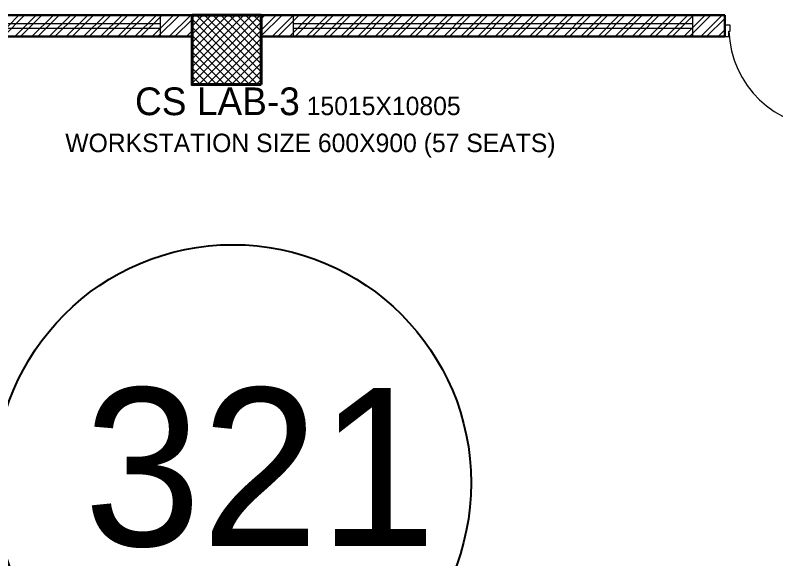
# Model space of a CAD drawing. Header units: millimetres. Extents: x 8275 to 147087, y -297470 to -191881.
# Drawn here: x 54468 to 62699, y -285606 to -279722 of the extents above; entities that cross this region are included whole.
import ezdxf

# ---------------------------------------------------------------- set-up
doc = ezdxf.new("R2010")
doc.units = ezdxf.units.MM
doc.header["$LTSCALE"] = 250
doc.header["$MEASUREMENT"] = 0
for name, color, linetype, lineweight in [('col', 6, 'Continuous', 40), ('door', 35, 'Continuous', 13), ('ele', 51, 'Continuous', 18), ('hatch', 9, 'Continuous', 0), ('text', 7, 'Continuous', 9), ('wall', 1, 'Continuous', 30)]:
    doc.layers.add(name, color=color, linetype=linetype, lineweight=lineweight)
doc.layers.add('FUR', color=140, linetype='Continuous')
doc.styles.get("Standard").update_dxf_attribs({"font": 'GOTHIC.TTF', "height": 100})
pattern_1 = [(45, (-6686.72, -319015.28), (-92.80777, 92.80777), []), (45, (-6624.85, -319015.28), (-92.80777, 92.80777), [])]

# ---------------------------------------------------------------- blocks, each defined once
blk = doc.blocks.new('A$C75BC0A19')
at = {"layer": 'hatch'}
h = blk.add_hatch(dxfattribs=at)
h.set_pattern_fill('ANSI37', color=256, scale=500, style=0)
h.set_pattern_definition([(45, (-3122599.59, 85463.276), (-44.1941738, 44.1941738), []), (135, (-3122599.59, 85463.276), (-44.1941738, -44.1941738), [])])
h.paths.add_polyline_path([(-81414.8, 14908.7), (-82163.4, 14908.7), (-82163.4, 15658.7), (-81414.8, 15658.7)])
at = {"layer": 'col'}
blk.add_lwpolyline([(-81414.8, 14908.7), (-82163.4, 14908.7), (-82163.4, 15658.7), (-81414.8, 15658.7)], close=True, dxfattribs=at)
blk = doc.blocks.new('D1-1000')
for p, q in [((-950.7, 0), (-1000, 0)), ((-1000, 0), (-1000, -102)), ((-950.7, -52.7), (-950.7, 0)), ((-49.3, 0), (0, 0)), ((-49.3, -52.7), (-49.3, 0)), ((0, 0), (0, -102)), ((-962.5, -52.7), (-950.7, -52.7)), ((-962.5, -102), (-962.5, -52.7)), ((-50.6, -52.7), (-50.6, -923.2)), ((-37.5, -52.7), (-49.3, -52.7)), ((-37.5, -923.2), (-37.5, -52.7)), ((-37.5, -102), (-37.5, -52.7)), ((-1000, -102), (-962.5, -102)), ((0, -102), (-37.5, -102)), ((-55, -923.2), (-37.5, -923.2))]:
    blk.add_line(p, q)
blk.add_ellipse((-39.7, 2.2), major_axis=(646.4, 674.7), ratio=0.977435, start_param=2.382767, end_param=3.900418)

msp = doc.modelspace()

# ---------------------------------------------------------------- hatches: boundary and pattern name
at = {"layer": 'hatch'}
h = msp.add_hatch(dxfattribs=at)
h.set_pattern_fill('ANSI32', color=256, scale=350, style=0)
h.set_pattern_definition(pattern_1)
h.paths.add_polyline_path([(50877.6, -279722.8), (50877.6, -279952.8), (56382.7, -279952.8), (56382.7, -279722.9)])
h = msp.add_hatch(dxfattribs=at)
h.set_pattern_fill('ANSI32', color=256, scale=350, style=0)
h.set_pattern_definition(pattern_1)
h.paths.add_polyline_path([(62146.2, -279952.7), (62146.2, -279722.7), (57131.3, -279721.5), (57131.3, -279951.5)])

# ---------------------------------------------------------------- linework, layer by layer
at = {"layer": 'ele'}
for p, q in [((56037.7, -279722.7, -11300.6), (56037.7, -279952.7, -11300.6)), ((57476.3, -279721.5, -11300.6), (57476.3, -279951.5, -11300.6)), ((61801.2, -279952.7, -11300.6), (61801.2, -279722.7, -11300.6)), ((51222.6, -279812.8, -11300.6), (56037.7, -279812.8, -11300.6)), ((57476.3, -279811.6, -11300.6), (61801.2, -279812.6, -11300.6)), ((51222.6, -279862.8, -11300.6), (56037.7, -279862.8, -11300.6)), ((57476.3, -279861.6, -11300.6), (61801.2, -279862.6, -11300.6))]:
    msp.add_line(p, q, dxfattribs=at)
at = {"layer": 'FUR', "linetype": 'ByBlock', "ltscale": 100}
msp.add_circle((56823.7, -284783.8, 100060), 2578.4, dxfattribs=at)
at = {"layer": 'wall'}
for p, q in [((50877.6, -279722.8, -11300.6), (56382.7, -279722.8, -11300.6)), ((56382.7, -279722.7, -11300.6), (56382.7, -279952.7, -11300.6)), ((57131.3, -279721.5, -11300.6), (62146.2, -279722.7, -11300.6)), ((57131.3, -279721.5, -11300.6), (57131.3, -279951.5, -11300.6)), ((62146.2, -279952.7, -11300.6), (62146.2, -279722.7, -11300.6)), ((50877.6, -279952.8, -11300.6), (56382.7, -279952.8, -11300.6)), ((57131.3, -279951.5, -11300.6), (62146.2, -279952.7, -11300.6))]:
    msp.add_line(p, q, dxfattribs=at)

# ---------------------------------------------------------------- block references
at = {"layer": 'door', "xscale": 1.2, "yscale": 1.2, "zscale": 1.2}
msp.add_blockref('D1-1000', (63346.2, -279830.4, -11300.6), dxfattribs=at)
at = {"layer": 'hatch'}
msp.add_blockref('A$C75BC0A19', (138546.1, -295381.5, -11300.6), dxfattribs=at)

# ---------------------------------------------------------------- texts
at = {"layer": 'FUR', "insert": (666.7, -285469.9, -33901.9), "char_height": 1710, "width": 112417.848, "attachment_point": 7, "rotation": 359.97865}
msp.add_mtext('\\pi54543;321', dxfattribs=at)
at = {"layer": 'text', "insert": (53544.2, -280503.5, -22601.3), "char_height": 200, "width": 7971.091, "attachment_point": 1, "rotation": 360}
msp.add_mtext('\\pi2220.5;{\\H1.5x;CS LAB-3} 15015X10805 \\P\\pi1465.6;WORKSTATION SIZE 600X900 (57 SEATS)', dxfattribs=at)

doc.saveas('drawing.dxf')
